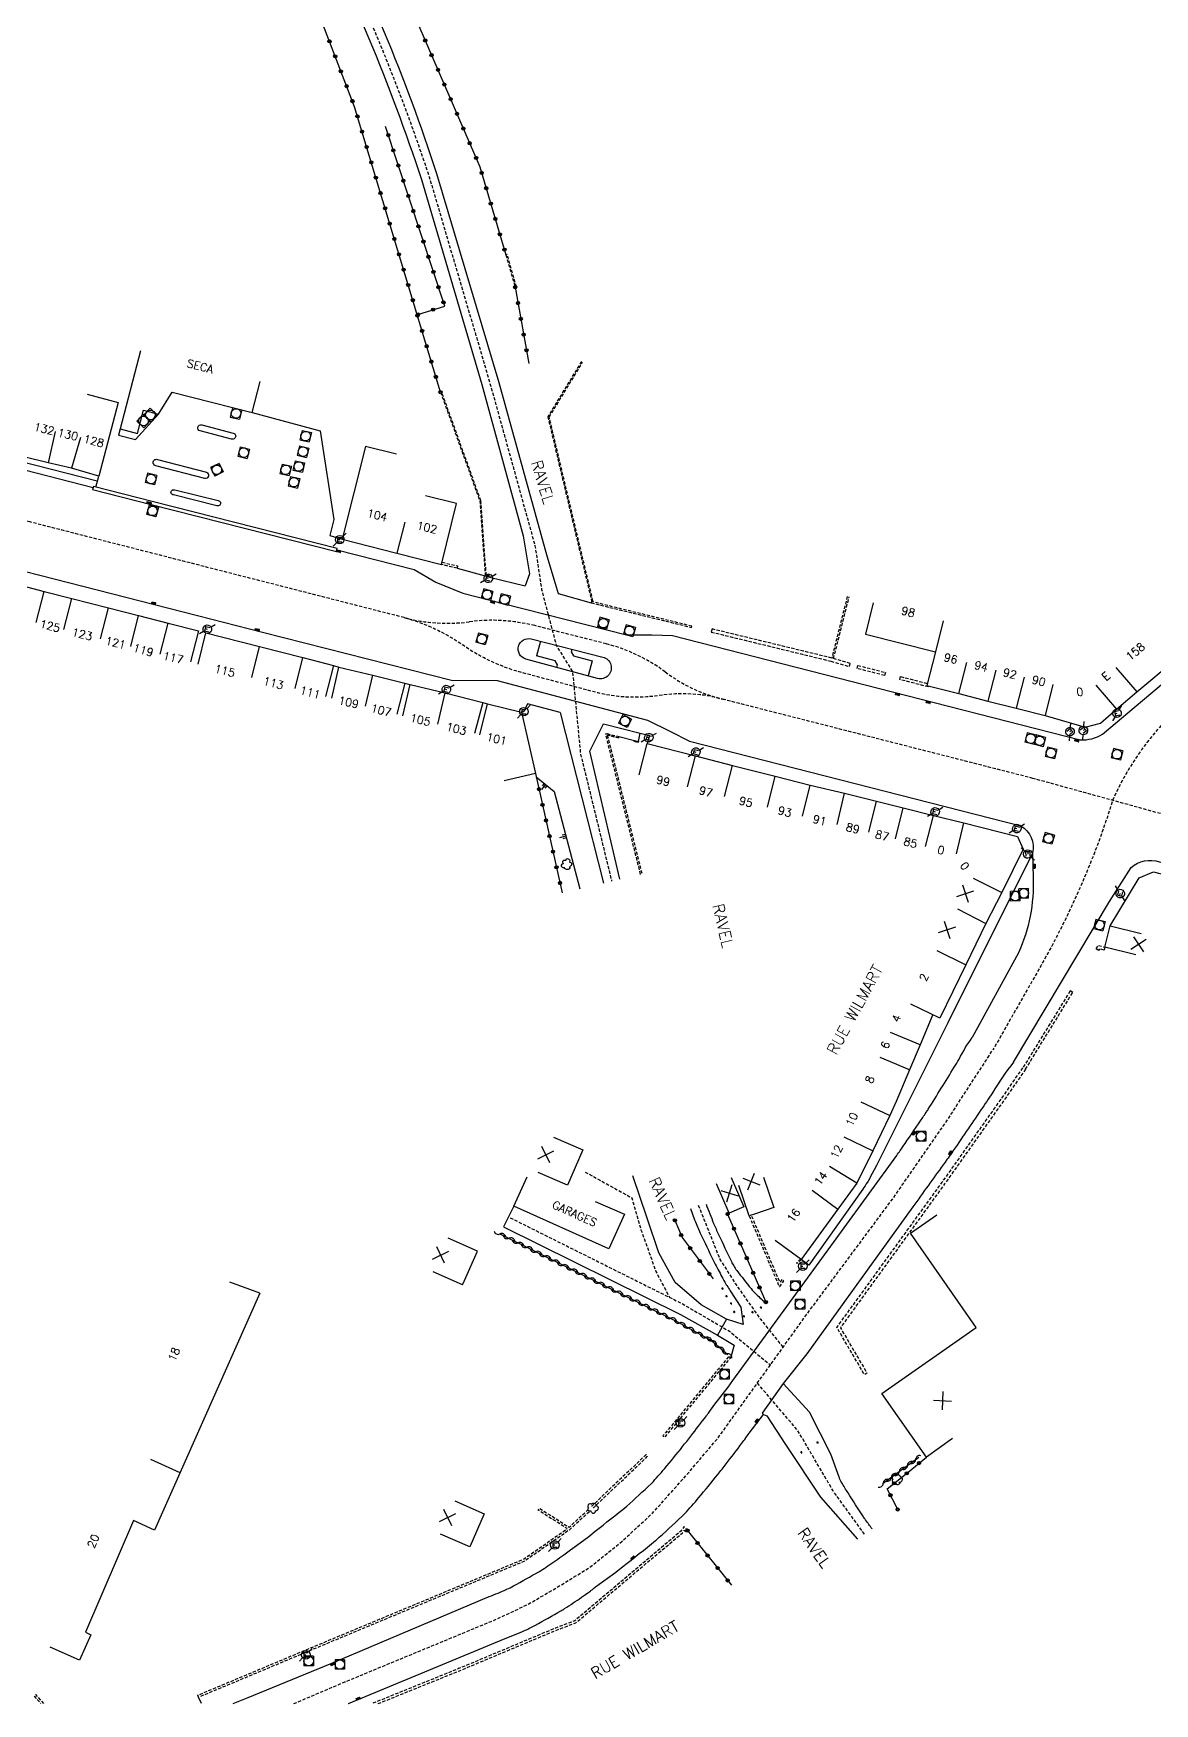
# Model space of a CAD drawing. Header units: millimetres. Extents: x 159999 to 161001, y 122000 to 123000.
# Drawn here: x 160163 to 160338.1, y 122000 to 122260.8 of the extents above; entities that cross this region are included whole.
import ezdxf
from ezdxf.enums import TextEntityAlignment as Align

# ---------------------------------------------------------------- set-up
doc = ezdxf.new("R2010")
doc.units = ezdxf.units.MM
doc.linetypes.add('DASHED', pattern=[0.75, 0.5, -0.25])
doc.layers.get('0').update_dxf_attribs({"linetype": 'CONTINUOUS'})
for name, color, linetype in [('W0001', 6, 'DASHED'), ('W0008', 7, 'CONTINUOUS'), ('W0017', 7, 'CONTINUOUS'), ('W0100', 7, 'CONTINUOUS'), ('W0112', 1, 'DASHED'), ('W0211', 2, 'CONTINUOUS'), ('W0300', 7, 'CONTINUOUS'), ('W0310', 3, 'CONTINUOUS'), ('W0322', 7, 'CONTINUOUS'), ('W0334', 7, 'CONTINUOUS'), ('W0400', 7, 'CONTINUOUS'), ('W0420', 7, 'CONTINUOUS'), ('W0471', 7, 'CONTINUOUS'), ('W0984', 7, 'CONTINUOUS'), ('W0989', 7, 'CONTINUOUS'), ('W0991', 7, 'CONTINUOUS'), ('W1102', 7, 'CONTINUOUS')]:
    doc.layers.add(name, color=color, linetype=linetype)
doc.styles.get("Standard").update_dxf_attribs({"font": 'romans.shx', "width": 0.85})

# ---------------------------------------------------------------- blocks, each defined once
blk = doc.blocks.new('t991o')
at = {"color": 0, "linetype": 'Continuous'}
for p, q in [((-1, 1), (1, -1)), ((-1, -1), (1, 1))]:
    blk.add_line(p, q, dxfattribs=at)
blk = doc.blocks.new('t322o')
at = {"color": 0, "linetype": 'Continuous'}
for radius in [0.25, 0.15]:
    blk.add_circle((0, 0), radius, dxfattribs=at)
blk = doc.blocks.new('t211o')
at = {"color": 0, "linetype": 'Continuous'}
for p, q in [((-0.29, 0.5), (-0.29, 0)), ((0, 1), (0, 0)), ((0.29, 0.5), (0.29, 0))]:
    blk.add_line(p, q, dxfattribs=at)
blk = doc.blocks.new('T420')
for p, q in [((0.75, 0.75), (-0.75, 0.75)), ((-0.75, 0.75), (-0.75, -0.75)), ((0.75, 0.75), (0.75, -0.75)), ((0.75, -0.75), (-0.75, -0.75))]:
    blk.add_line(p, q)
blk.add_ellipse((0, 0), major_axis=(-0.53, 0.53), ratio=1, start_param=3.926991, end_param=10.210176)
blk = doc.blocks.new('T471')
for p, q in [((-0.333334, 0.333334), (-0.333334, -0.333334)), ((-0.333334, 0.333334), (0.333334, 0.333334)), ((-0.333334, 0), (0, 0)), ((0.500001, 0.500001), (1.000002, 1.000002)), ((-0.500001, -0.500001), (-1.000002, -1.000002)), ((-0.333334, -0.333334), (0.333334, -0.333334))]:
    blk.add_line(p, q)
blk.add_ellipse((0, 0), major_axis=(0.471405, 0.471405), ratio=1, start_param=5.4977871438, end_param=11.780972451)
blk = doc.blocks.new('T300')
for p, q in [((-0.8, 0.51), (-0.86, 0.34)), ((-0.86, 0.34), (-0.86, 0.17)), ((-0.86, 0.17), (-0.74, 0.06)), ((-0.69, 0.63), (-0.8, 0.51)), ((-0.8, -0.06), (-0.74, 0.06)), ((-0.74, 0.06), (-0.69, 0.11)), ((-0.57, 0.69), (-0.69, 0.63)), ((-0.46, 0.69), (-0.57, 0.69)), ((-0.29, 0.63), (-0.46, 0.69)), ((-0.29, 0.63), (-0.17, 0.74)), ((-0.23, 0.57), (-0.29, 0.63)), ((-0.17, 0.74), (-0.06, 0.8)), ((-0.06, 0.8), (0.06, 0.8)), ((0.06, 0.8), (0.23, 0.74)), ((0.23, 0.74), (0.34, 0.63)), ((0.34, 0.63), (0.4, 0.51)), ((0.46, 0.46), (0.34, 0.46)), ((0.4, 0.51), (0.4, 0.46)), ((0.57, 0.4), (0.46, 0.46)), ((0.57, 0.4), (0.69, 0.29)), ((0.69, 0.29), (0.74, 0.17)), ((0.74, 0.06), (0.69, -0.17)), ((0.74, 0.17), (0.74, 0.06)), ((-0.8, -0.17), (-0.8, -0.06)), ((-0.8, -0.23), (-0.8, -0.17)), ((-0.74, -0.34), (-0.8, -0.23)), ((-0.69, -0.4), (-0.74, -0.34)), ((-0.51, -0.46), (-0.69, -0.4)), ((-0.4, -0.46), (-0.51, -0.46)), ((-0.4, -0.46), (-0.34, -0.46)), ((-0.34, -0.46), (-0.34, -0.4)), ((-0.34, -0.51), (-0.34, -0.46)), ((-0.29, -0.63), (-0.34, -0.51)), ((-0.17, -0.74), (-0.29, -0.63)), ((-0.06, -0.8), (-0.17, -0.74)), ((0.06, -0.8), (-0.06, -0.8)), ((0.17, -0.74), (0.06, -0.8)), ((0.23, -0.69), (0.17, -0.74)), ((0.29, -0.46), (0.23, -0.46)), ((0.29, -0.63), (0.23, -0.69)), ((0.46, -0.4), (0.29, -0.46)), ((0.34, -0.51), (0.29, -0.63)), ((0.34, -0.51), (0.34, -0.46)), ((0.57, -0.34), (0.46, -0.4)), ((0.63, -0.29), (0.57, -0.34)), ((0.69, -0.17), (0.63, -0.29))]:
    blk.add_line(p, q)
blk = doc.blocks.new('T400')
for p, q in [((-0.15, 0.3), (0.15, 0.3)), ((-0.15, -0.25), (-0.15, 0.3)), ((-0.15, 0.15), (0.15, 0.15)), ((-0.15, 0), (0.15, 0)), ((0.15, 0.3), (0.15, -0.25)), ((-0.15, -0.15), (0.15, -0.15)), ((-0.15, -0.25), (-0.15, -0.3)), ((-0.15, -0.3), (0.15, -0.3)), ((0.15, -0.3), (0.15, -0.25))]:
    blk.add_line(p, q)
blk = doc.blocks.new('t310o')
at = {"color": 0, "linetype": 'Continuous'}
for centre, start, end in [((-0.5, 0.38), 216.8699, 323.1304), ((0.5, -0.37), 36.8699, 143.1303)]:
    blk.add_arc(centre, 0.625, start, end, dxfattribs=at)

msp = doc.modelspace()

# ---------------------------------------------------------------- linework, layer by layer
at = {"layer": 'W0001', "flags": 128}
for points in [[(160180.38, 122324.04), (160192.93, 122305.99, -0.031321), (160206.71, 122281.94, -0.0377), (160224.83, 122238.42), (160234.26, 122206.38), (160241.34, 122180.82), (160242.37, 122173.98), (160244.65, 122165.28), (160247.2, 122161.15), (160248.43, 122148.4), (160253.31, 122128.44)], [(160439.93, 122236.97), (160422.31, 122212.43, -0.105189), (160410.04, 122199.8, -0.043309), (160376.27, 122181.64, 0.03387), (160370.78, 122178.29), (160344.29, 122157.56, 0.124475), (160331.52, 122141.06, -0.054371), (160320.3, 122115.2), (160312.84, 122102.11)], [(160270.88, 122156.8, 0.107664), (160260.73, 122157.44, -0.103848), (160250.56, 122158), (160239.33, 122161.01, -0.086083), (160230.12, 122165.28, 0.083644), (160220.91, 122169.6, 3.127445)]]:
    msp.add_lwpolyline(points, format="xyb", dxfattribs=at)
at = {"layer": 'W0001'}
msp.add_lwpolyline([(160559.73, 122000), (160538.55, 122030.85, 0.083942), (160485.17, 122085.96, 0.102373), (160423.62, 122116.3), (160381.64, 122127.2), (160319.08, 122144.5), (160270.88, 122156.8, -0.101649), (160261.67, 122161.12, 0.098379), (160252.46, 122165.51), (160241.29, 122168.35, 0.095436), (160231.1, 122168.95, -0.0979), (160220.91, 122169.6), (160162.45, 122184.55), (160039.89, 122216.09), (160000, 122226.59)], format="xyb", dxfattribs=at)
at = {"layer": 'W0001', "flags": 128}
for points in [[(160203.69, 122000), (160211.64, 122003.38), (160234.48, 122012.83), (160240.23, 122015.48), (160245.23, 122018.42), (160249.87, 122021.27), (160254.95, 122025.37), (160259.68, 122029.74), (160264.94, 122035.63), (160269.93, 122041.51), (160283.49, 122060.41), (160297.25, 122078.92), (160305.54, 122090.87), (160312.84, 122102.11)], [(160249.15, 122083.02), (160256.46, 122079), (160257.89, 122074.01), (160260.21, 122067.5), (160262.33, 122063.46)], [(160237.46, 122075.88), (160264.22, 122062.51), (160271.72, 122058.14), (160278.1, 122052.89)], [(160266.83, 122077.85), (160270.22, 122069.38), (160272.63, 122065.55), (160276.55, 122060.02), (160280.07, 122055.63)], [(160292.79, 122026.45), (160287.88, 122033.23), (160282.35, 122042.68), (160276.06, 122050.05)]]:
    msp.add_lwpolyline(points, dxfattribs=at)
at = {"layer": 'W0008'}
for points in [[(160181.41, 122324.78), (160194.03, 122306.56, -0.035839), (160207.93, 122282.37, -0.039842), (160225.96, 122238.98), (160235.69, 122206.33), (160243.17, 122179.27), (160244.51, 122174.93), (160244.94, 122173.37)], [(160179.35, 122323.3), (160191.88, 122305.27, -0.031312), (160205.58, 122281.37, -0.037689), (160223.61, 122238.04), (160233.04, 122206.03), (160239.51, 122182.37), (160240.48, 122176.45), (160239.79, 122174.59)], [(160000, 122234.53), (160041.82, 122223.52), (160172.38, 122189.93), (160172.28, 122189.62), (160181.43, 122187.25), (160210.34, 122179.93), (160210.41, 122180.21), (160222.49, 122177.12), (160225.86, 122175.14), (160230.1, 122173.43), (160236.38, 122171.81), (160255.64, 122166.93), (160259.57, 122166.89), (160262.8, 122166.82), (160303.65, 122156.36), (160326.45, 122150.52, 0.157422), (160329.96, 122151.42), (160341.46, 122161.06), (160368.09, 122181.9, -0.035226), (160374.34, 122185.71, 0.043465), (160407.55, 122203.55, 0.105422), (160418.53, 122214.88), (160431.41, 122234.2), (160435.31, 122240.08)], [(160067.9, 122198.83), (160067.28, 122198.98, -0.39772), (160069.65, 122200.36), (160087.6, 122195.77), (160136.9, 122183.15), (160188.67, 122169.92), (160198.81, 122167.31), (160228.28, 122159.81), (160235.46, 122159.76), (160258.88, 122153.57), (160262.39, 122151.88), (160265.44, 122150.31), (160317.18, 122137.07, -0.335966), (160319.02, 122132.83), (160319.11, 122129, -0.116248), (160316.82, 122117.27), (160309.61, 122104.04)], [(160316.06, 122100.19), (160331.02, 122125.28), (160334.41, 122130.57, -0.26672), (160338.83, 122131.47), (160341.03, 122130.9), (160381.74, 122120.46), (160422.09, 122109.98, -0.128347), (160423.19, 122109.56), (160428.94, 122101.88), (160435.99, 122092.01), (160475.28, 122035.26)]]:
    msp.add_lwpolyline(points, format="xyb", dxfattribs=at)
at = {"layer": 'W0008', "flags": 128}
msp.add_lwpolyline([(160240.76, 122166.27), (160251.94, 122163.43, -1.00703), (160251.11, 122160.09), (160239.89, 122163.14, -0.994655)], format="xyb", close=True, dxfattribs=at)
at = {"layer": 'W0008'}
for points in [[(160245.25, 122154.78), (160252.02, 122128.13)], [(160254.6, 122128.74), (160249.89, 122148.77), (160252.06, 122153.04)]]:
    msp.add_lwpolyline(points, dxfattribs=at)
at = {"layer": 'W0008', "flags": 128}
for points in [[(160194.23, 122000), (160196.3, 122000.85), (160209.61, 122006.32), (160234.18, 122016.71, 0.01218), (160236.96, 122017.86, 0.022701), (160237.99, 122018.37, 0.001889), (160241.95, 122020.59, 0.013247), (160242.19, 122020.74, 0.007234), (160243.37, 122021.51, 0.003688), (160245.85, 122023.23, -0.012505), (160246.65, 122023.85), (160249.73, 122026.12), (160250.73, 122026.91, 0.00028), (160255.66, 122030.81, 0.001907), (160259.47, 122034.34, 0.017438), (160259.56, 122034.43, 0.011947), (160261.57, 122036.69, 0.008551), (160264.38, 122040.14, 0.001978), (160265.66, 122041.77, 0.001045), (160268.1, 122044.93, 0.016388), (160268.42, 122045.38, -0.017848), (160269.26, 122046.54), (160271.51, 122049.43), (160272.24, 122050.45), (160275.02, 122054.32), (160284.87, 122067.81), (160297.82, 122085.62, 0.004527), (160298.36, 122086.38, 0.003187), (160299.11, 122087.46, 0.000336), (160301.89, 122091.55, 0.001858), (160302.39, 122092.29, 0.008285), (160302.73, 122092.82, 0.000671), (160306.79, 122099.37, 0.010339), (160307.56, 122100.67, -0.037607), (160309.61, 122104.04)], [(160316.06, 122100.19, 0.029179), (160312.76, 122095.39, -0.005389), (160310.97, 122092.71, -0.000113), (160308.67, 122089.35, -0.000112), (160306.36, 122085.96, -0.006653), (160305.65, 122084.96, 0.001016), (160300.95, 122078.44), (160300.35, 122077.6), (160283.78, 122054.64), (160280.1, 122049.99)], [(160265.6, 122077.32, 0.006843), (160266.49, 122074.96, 0.016525), (160266.9, 122074, 0.001115), (160268.91, 122069.77, 0.005609), (160269.32, 122068.93, 0.005095), (160269.93, 122067.76, 0.002668), (160271.13, 122065.53, 0.026978), (160271.29, 122065.28, -0.008181), (160271.83, 122064.46), (160273.49, 122061.9), (160273.86, 122059.22), (160271.24, 122060.04), (160269.86, 122057.55), (160272.43, 122056), (160271.84, 122053.94)], [(160268.05, 122078.02, 0.007544), (160269.23, 122075, 0.012816), (160270, 122073.26, 0.002706), (160272.01, 122069.03, 0.016888), (160272.36, 122068.36, 0.033398), (160272.84, 122067.65, 0.007856), (160275.08, 122064.81, 0.029448), (160275.88, 122063.94, 0.015942), (160277.48, 122062.48)], [(160293.97, 122027.3, -0.003809), (160292.96, 122028.68, -0.010565), (160292.61, 122029.19, -0.003561), (160290.21, 122032.91, -0.008419), (160289.23, 122034.5, -0.022797), (160289, 122034.94, -0.024742), (160288.82, 122035.37), (160287.55, 122038.94), (160284.18, 122045.49), (160280.1, 122049.99), (160276.82, 122045.36), (160277.04, 122045.13), (160277.54, 122044.96), (160280.46, 122040.49), (160285.94, 122032.24), (160291.68, 122025.68)], [(160212.16, 122000), (160212.21, 122000.02), (160236.7, 122010.17, 0.01218), (160239.79, 122011.45, 0.022701), (160241.4, 122012.25, 0.001889), (160245.4, 122014.49, 0.013247), (160245.96, 122014.83, 0.007234), (160247.31, 122015.72, 0.003719), (160249.89, 122017.51, 0.018656), (160250.27, 122017.79, -0.012824), (160250.81, 122018.21), (160253.98, 122020.55), (160255.07, 122021.41, 0.000289), (160260.17, 122025.45, 0.018396), (160260.25, 122025.51, 0.001983), (160264.25, 122029.22, 0.017438), (160264.69, 122029.66, 0.011947), (160266.92, 122032.17, 0.008551), (160269.88, 122035.8, 0.001978), (160271.19, 122037.47, 0.001045), (160273.65, 122040.66, 0.016388), (160274.24, 122041.48, -0.017848), (160274.79, 122042.23), (160277.04, 122045.13)]]:
    msp.add_lwpolyline(points, format="xyb", dxfattribs=at)
for points in [[(160271.24, 122060.04), (160267.29, 122062.27), (160263.24, 122065.76), (160260.7, 122070.4), (160258.86, 122075.79), (160256.61, 122082.42)], [(160238.06, 122077.7), (160236.42, 122074.45), (160264.07, 122060.79), (160269.86, 122057.55)]]:
    msp.add_lwpolyline(points, dxfattribs=at)
at = {"layer": 'W0017', "flags": 128}
msp.add_lwpolyline([(160305.77, 122106.32), (160294.68, 122084.06), (160293.64, 122082.13, -0.018652), (160293.24, 122081.43, -0.011492), (160292.51, 122080.35), (160284.11, 122068.46), (160282.89, 122069.38)], format="xyb", dxfattribs=at)
msp.add_lwpolyline([(160189.28, 122000), (160188.82, 122000.98)], dxfattribs=at)
at = {"layer": 'W0100'}
for points in [[(160171.44, 122204.49), (160176.27, 122203.21), (160173.24, 122191.7), (160169, 122192.93), (160165.31, 122193.78), (160161.72, 122194.67), (160152.1, 122197.15), (160147.54, 122198.38), (160143.05, 122199.57), (160136.11, 122201.34), (160131.49, 122202.5), (160125.21, 122204.09), (160119.75, 122205.49), (160115.1, 122206.67), (160111.59, 122207.6), (160106.19, 122208.95), (160099.91, 122210.54), (160095.64, 122211.58), (160090.42, 122212.88), (160085.27, 122214.2), (160086.46, 122219)], [(160179.73, 122211.27), (160176.59, 122199.08), (160179.29, 122198.38), (160180.22, 122201.98), (160182.58, 122201.37), (160184.7, 122204.83), (160197.16, 122201.62), (160198.41, 122206.46)], [(160219.72, 122195.12), (160214.87, 122196.34), (160211.23, 122181.86), (160219.76, 122179.68), (160226.75, 122177.89), (160229.08, 122187.45), (160224.22, 122188.63)], [(160294.15, 122171.89), (160292.92, 122167.04), (160303.85, 122164.28), (160302.51, 122159), (160307.53, 122157.73), (160312.03, 122156.57), (160316.48, 122155.44), (160320.98, 122154.3), (160327.23, 122152.51), (160329.62, 122153.12), (160332.14, 122155.29), (160335.29, 122157.99), (160341.3, 122162.99), (160345.58, 122166.65), (160350.2, 122170.46), (160354.8, 122174.26), (160351.62, 122178.12)], [(160159.42, 122175.08), (160164.72, 122173.69), (160169.03, 122172.59), (160174.77, 122171.11), (160179.44, 122169.94), (160184.06, 122168.76), (160188.81, 122167.55), (160187.57, 122162.71)], [(160188.74, 122162.36), (160189.96, 122167.21), (160198.34, 122165.09), (160205.12, 122163.37), (160209.87, 122162.15), (160208.63, 122157.31)], [(160209.6, 122157), (160210.73, 122161.87), (160216.03, 122160.64), (160221, 122159.37), (160219.77, 122154.52)], [(160220.71, 122154.29), (160221.85, 122159.15), (160227.34, 122157.86), (160233.18, 122156.33), (160231.92, 122151.5)], [(160232.73, 122151.31), (160233.94, 122156.16), (160239.21, 122154.85), (160241.42, 122145.25), (160236.55, 122144.12)], [(160257.62, 122145.03), (160258.85, 122149.94), (160266.4, 122148.03), (160272.2, 122146.51), (160278.85, 122144.83), (160284.3, 122143.46), (160289.67, 122142.17), (160294.64, 122140.94), (160298.82, 122139.9), (160303.55, 122138.71), (160308.29, 122137.57), (160316.67, 122135.41), (160317.57, 122133.42), (160314.23, 122126.69), (160311.74, 122121.82), (160308.59, 122115.4), (160304.52, 122107.07), (160300.03, 122109.26)], [(160335.16, 122116.92), (160330.31, 122118.13), (160331.14, 122121.47), (160335.65, 122128.98), (160337.91, 122129.89), (160343.44, 122128.42), (160350.02, 122126.72), (160355.46, 122125.32), (160361.16, 122123.84), (160422.23, 122107.83), (160422.41, 122107.63), (160418.7, 122104.28)]]:
    msp.add_lwpolyline(points, dxfattribs=at)
at = {"layer": 'W0100', "flags": 128}
for points in [[(160303.44, 122107.6), (160301.47, 122102.86), (160299.82, 122098.96), (160297.72, 122094.02), (160296.75, 122091.85), (160294.06, 122086.32), (160291.58, 122081.29), (160288.63, 122077.22), (160282.89, 122069.38), (160278.86, 122072.33)], [(160244.23, 122088.47), (160248.81, 122086.47), (160246.41, 122080.97), (160241.83, 122082.97)], [(160250.72, 122078.44), (160255.29, 122076.42), (160252.89, 122071.01), (160238.06, 122077.7), (160240.11, 122082.26)], [(160271.99, 122082.19), (160273.95, 122077.59), (160271.63, 122076.6), (160269.66, 122081.2)], [(160277.04, 122082.2), (160278.63, 122077.46), (160275.79, 122076.5), (160274.78, 122076.16), (160273.18, 122080.9)], [(160306.54, 122041.39), (160302.44, 122038.51), (160295.48, 122048.44), (160310.21, 122058.72), (160299.98, 122073.47), (160304.09, 122076.32)], [(160230.02, 122065.38), (160230.33, 122066.07), (160232.36, 122070.64), (160227.79, 122072.67)], [(160230.02, 122065.38), (160225.45, 122067.42)], [(160228.84, 122031.65), (160233.43, 122029.66), (160231.18, 122024.46), (160226.59, 122026.44)], [(160181.95, 122027.11), (160178.66, 122028.58), (160171.17, 122011.16), (160172.02, 122010.76), (160170.23, 122006.76), (160165.66, 122008.8)]]:
    msp.add_lwpolyline(points, dxfattribs=at)
at = {"layer": 'W0112'}
for points in [[(160238.44, 122221.24), (160237, 122226.31), (160236.81, 122226.25), (160238.24, 122221.19)], [(160226.61, 122204.8), (160232.73, 122187.82), (160233.58, 122176.11), (160234.26, 122175.94), (160234.3, 122176.09), (160233.73, 122176.23), (160232.89, 122187.85), (160226.76, 122204.86)], [(160291.75, 122162.14), (160296.04, 122161.04), (160295.92, 122160.57), (160291.63, 122161.66)], [(160256.86, 122150.43), (160257.49, 122150.28), (160257.44, 122150.09), (160256.81, 122150.24)], [(160330.18, 122117.69), (160329.49, 122117.89), (160329.32, 122117.63), (160328.93, 122117.89), (160329.3, 122118.42), (160330.31, 122118.13)]]:
    msp.add_lwpolyline(points, close=True, dxfattribs=at)
for points in [[(160248.58, 122209.59), (160243.34, 122200.96), (160250.18, 122172.2), (160250.13, 122171.91), (160265.77, 122168.08), (160265.82, 122168.27), (160250.37, 122172.06), (160250.39, 122172.21), (160243.56, 122200.93), (160248.76, 122209.48)], [(160226.84, 122178.25), (160229.26, 122177.68), (160229.17, 122177.31), (160226.75, 122177.89)], [(160290.1, 122172.91), (160287.67, 122163.29), (160268.98, 122167.83), (160268.86, 122167.35), (160287.54, 122162.81), (160290.43, 122161.97), (160290.57, 122162.44), (160287.95, 122163.2), (160290.39, 122172.84)], [(160302.75, 122158.78), (160298.31, 122159.93), (160298.43, 122160.4), (160302.6, 122159.32)], [(160302.78, 122158.93), (160302.75, 122158.78)], [(160257.83, 122129.5), (160252.37, 122151.47), (160252.59, 122151.49), (160254.44, 122151.04), (160254.39, 122150.84), (160252.63, 122151.27), (160258.03, 122129.55)], [(160252.55, 122151.29), (160254.39, 122150.84)], [(160317.92, 122099.08), (160325.29, 122111.05), (160324.89, 122111.3), (160317.52, 122099.32)]]:
    msp.add_lwpolyline(points, dxfattribs=at)
at = {"layer": 'W0112', "flags": 128}
for points in [[(160317.92, 122099.08), (160314.95, 122094.78), (160305.3, 122081.17), (160289.02, 122058.71), (160293.17, 122051.62), (160292.77, 122051.38), (160288.47, 122058.74), (160304.93, 122081.44), (160314.58, 122095.05), (160317.52, 122099.32)], [(160274.78, 122076.16), (160279.44, 122065.21), (160279.54, 122065.13), (160280.19, 122066.03), (160279.9, 122066.23), (160279.58, 122065.78), (160275.11, 122076.28)], [(160282.84, 122069.42), (160282.16, 122068.79), (160282.21, 122068.74), (160282.89, 122069.38)], [(160216.85, 122000), (160229.56, 122005.13), (160244.37, 122011.34), (160247.74, 122012.63), (160264.37, 122026.68), (160264.65, 122027.06), (160264.88, 122026.8), (160265.15, 122027.02), (160264.63, 122027.64), (160264.11, 122026.92), (160247.56, 122012.94), (160244.24, 122011.67), (160229.42, 122005.46), (160215.9, 122000)], [(160164.68, 122000), (160163.41, 122001.41), (160163.14, 122001.17), (160164.2, 122000)]]:
    msp.add_lwpolyline(points, dxfattribs=at)
for points in [[(160270.63, 122064.71, 0.977486), (160270.57, 122064.9, 1.023033)], [(160271.26, 122063.5, 0.977486), (160271.2, 122063.69, 1.023033)], [(160271.97, 122062.38, 0.977486), (160271.91, 122062.57, 1.023033)], [(160272.48, 122061.07, 0.977486), (160272.42, 122061.26, 1.023033)], [(160273.98, 122060.35, 0.977486), (160273.92, 122060.54, 1.023033)], [(160275.32, 122061.01, 0.977486), (160275.26, 122061.2, 1.023033)], [(160276.65, 122061.73, 0.977486), (160276.59, 122061.93, 1.023033)], [(160282.96, 122039.12, 0.977486), (160282.9, 122039.31, 1.023033)], [(160285.48, 122040.66, 0.977486), (160285.42, 122040.85, 1.023033)]]:
    msp.add_lwpolyline(points, format="xyb", close=True, dxfattribs=at)
for points in [[(160271.56, 122054.17), (160261.32, 122041.81), (160261.6, 122041.59), (160271.84, 122053.94)], [(160258.69, 122038.89), (160250.21, 122030.84), (160250.46, 122030.58), (160258.93, 122038.63)], [(160205.47, 122007.96), (160188.82, 122000.98), (160188.69, 122001.31), (160205.33, 122008.29), (160239.52, 122022.54), (160246.38, 122027.32), (160246.02, 122027.54), (160241.81, 122030.23), (160242, 122030.53), (160246.21, 122027.84), (160246.67, 122027.55), (160249.59, 122030.24), (160249.83, 122029.98), (160246.7, 122027.11), (160239.69, 122022.23)]]:
    msp.add_lwpolyline(points, close=True, dxfattribs=at)
at = {"layer": 'W0211'}
msp.add_lwpolyline([(160241.53, 122144.74), (160244.34, 122142.46), (160248.33, 122127.26)], dxfattribs=at)
at = {"layer": 'W0310', "flags": 128}
for points in [[(160235.87, 122073.35), (160263.5, 122059.7), (160269.26, 122056.48)], [(160268.93, 122056.66), (160271.43, 122054.51)], [(160295.71, 122034.41), (160301.26, 122038.48)]]:
    msp.add_lwpolyline(points, dxfattribs=at)
at = {"layer": 'W0322'}
for points in [[(160226.61, 122204.8), (160213.17, 122249.4), (160206.32, 122267.21)], [(160223.21, 122262.04), (160232.74, 122239.99), (160236.81, 122226.25)], [(160223.05, 122216.97), (160227.24, 122218.25), (160218, 122246.28)], [(160238.24, 122221.19), (160240.38, 122209.31)], [(160241.42, 122145.25), (160245.59, 122126.62)]]:
    msp.add_lwpolyline(points, dxfattribs=at)
at = {"layer": 'W0322', "flags": 128}
for points in [[(160271.42, 122076.46), (160277.48, 122062.48)], [(160263.18, 122075.48), (160264.32, 122072.81), (160269.14, 122066.34)], [(160297.97, 122030.31), (160296.34, 122033.52), (160299.62, 122036.16), (160302.44, 122038.51)], [(160265.15, 122027.02), (160265.73, 122026.3), (160272, 122018.51)]]:
    msp.add_lwpolyline(points, dxfattribs=at)
at = {"layer": 'W0334'}
for points in [[(160176.59, 122199.08), (160176.31, 122198.11), (160178.95, 122197.43), (160182.58, 122201.37)], [(160197.16, 122201.62), (160207.82, 122198.8), (160209.93, 122184.91), (160209.32, 122182.42), (160211.23, 122181.86)], [(160172.98, 122190.91), (160148.7, 122197.1), (160148.86, 122198.03)], [(160172.79, 122189.99), (160173.24, 122191.7)], [(160210.41, 122180.21), (160210.46, 122180.41), (160181.55, 122187.72), (160172.42, 122190.09), (160172.38, 122189.93)], [(160229.17, 122177.31), (160233.58, 122176.11)], [(160234.26, 122175.94), (160239.79, 122174.59)], [(160244.94, 122173.37), (160250.13, 122171.91)], [(160242.19, 122165.91), (160241.6, 122163.64)], [(160247.11, 122164.65), (160246.99, 122164.26), (160247.36, 122163.63), (160250.28, 122162.88), (160249.64, 122160.49)], [(160209.87, 122162.15), (160210.73, 122161.87)], [(160244.76, 122161.81), (160244.87, 122162.23), (160244.51, 122162.86), (160241.6, 122163.64)], [(160221, 122159.37), (160221.85, 122159.15)], [(160233.18, 122156.33), (160233.94, 122156.16)], [(160245.25, 122154.78), (160240.15, 122156.14), (160239.6, 122154.92), (160239.21, 122154.85)], [(160252.06, 122153.04), (160257.77, 122151.54), (160259.2, 122151.22), (160258.85, 122149.94)], [(160257.49, 122150.28), (160257.77, 122151.54)], [(160254.44, 122151.04), (160256.86, 122150.43)], [(160319.02, 122132.83), (160305.77, 122106.32)]]:
    msp.add_lwpolyline(points, dxfattribs=at)
at = {"layer": 'W0334', "flags": 128}
for points in [[(160194.23, 122198.43, -1.035634), (160193.98, 122197.49), (160189.04, 122198.76, -0.982773), (160189.3, 122199.71)], [(160190.04, 122192.31, -0.90449), (160189.78, 122191.33), (160182.15, 122193.32, -1.079388), (160182.4, 122194.31)], [(160184.89, 122188.78, -1.226036), (160185.09, 122189.54), (160191.85, 122187.88, -1.19257), (160191.67, 122187.08)]]:
    msp.add_lwpolyline(points, format="xyb", close=True, dxfattribs=at)
at = {"layer": 'W1102'}
for p, q in [((160166.44, 122198.65), (160165.31, 122193.78)), ((160170.39, 122197.73), (160169, 122192.93)), ((160221, 122184.52), (160219.76, 122179.68)), ((160163.45, 122168.86), (160164.72, 122173.69)), ((160167.79, 122167.75), (160169.03, 122172.59)), ((160173.52, 122166.27), (160174.77, 122171.11)), ((160178.22, 122165.09), (160179.44, 122169.94)), ((160182.83, 122163.92), (160184.06, 122168.76)), ((160305.08, 122169.12), (160303.85, 122164.28)), ((160197.12, 122160.24), (160198.34, 122165.09)), ((160203.89, 122158.52), (160205.12, 122163.37)), ((160307.53, 122157.73), (160308.75, 122162.57)), ((160332.04, 122161.79), (160335.29, 122157.99)), ((160214.89, 122155.77), (160216.03, 122160.64)), ((160313.27, 122161.42), (160312.03, 122156.57)), ((160317.71, 122160.29), (160316.48, 122155.44)), ((160322.21, 122159.15), (160320.98, 122154.3)), ((160328.88, 122159.08), (160332.14, 122155.29)), ((160226.19, 122152.99), (160227.34, 122157.86)), ((160265.13, 122143.2), (160266.4, 122148.03)), ((160270.94, 122141.67), (160272.2, 122146.51)), ((160277.63, 122139.99), (160278.85, 122144.83)), ((160283.08, 122138.61), (160284.3, 122143.46)), ((160288.5, 122137.31), (160289.67, 122142.17)), ((160293.44, 122136.09), (160294.64, 122140.94)), ((160297.62, 122135.05), (160298.82, 122139.9)), ((160302.33, 122133.86), (160303.55, 122138.71)), ((160307.13, 122132.71), (160308.29, 122137.57)), ((160309.75, 122128.92), (160314.23, 122126.69)), ((160307.29, 122124.1), (160311.74, 122121.82)), ((160331.14, 122121.47), (160335.99, 122120.25)), ((160304.1, 122117.61), (160308.59, 122115.4)), ((160198.37, 122064.11), (160193.68, 122065.83)), ((160198.37, 122064.11), (160181.95, 122027.11)), ((160185.92, 122036.06), (160181.37, 122038.12))]:
    msp.add_line(p, q, dxfattribs=at)
at = {"layer": 'W1102', "flags": 128}
for points in [[(160301.47, 122102.86), (160296.86, 122104.8)], [(160299.82, 122098.96), (160295.22, 122100.91)], [(160292.22, 122093.97), (160296.75, 122091.85)], [(160289.57, 122088.52), (160294.06, 122086.32)], [(160291.58, 122081.29), (160287.3, 122083.87)], [(160284.59, 122080.17), (160288.63, 122077.22)]]:
    msp.add_lwpolyline(points, dxfattribs=at)

# ---------------------------------------------------------------- block references
at = {"layer": 'W0211'}
for p, rotation in [((160243.04, 122143.52), 141.00608168198), ((160246.16, 122135.53), 104.695287386938)]:
    msp.add_blockref('t211o', p, dxfattribs=dict(at, rotation=rotation))
at = {"layer": 'W0300', "rotation": 284.695287386938}
msp.add_blockref('T300', (160246.26, 122130.99), dxfattribs=at)
at = {"layer": 'W0300'}
for p in [(160297.94, 122034.97), (160250.45, 122030.51)]:
    msp.add_blockref('T300', p, dxfattribs=at)
at = {"layer": 'W0310'}
for p, rotation in [((160235.87, 122073.35), 333.7024212902015), ((160237.28, 122072.66), 333.7024212902015), ((160238.68, 122071.96), 333.7024212902015), ((160240.09, 122071.27), 333.7024212902015), ((160241.49, 122070.57), 333.7024212902015), ((160242.89, 122069.88), 333.7024212902015), ((160244.3, 122069.19), 333.7024212902015), ((160245.7, 122068.49), 333.7024212902015), ((160247.11, 122067.8), 333.7024212902015), ((160248.51, 122067.11), 333.7024212902015), ((160249.91, 122066.41), 333.7024212902015), ((160251.32, 122065.72), 333.7024212902015), ((160252.72, 122065.02), 333.7024212902015), ((160254.13, 122064.33), 333.7024212902015), ((160255.53, 122063.64), 333.7024212902015), ((160256.93, 122062.94), 333.7024212902015), ((160258.34, 122062.25), 333.7024212902015), ((160259.74, 122061.56), 333.7024212902015), ((160261.14, 122060.86), 333.7024212902015), ((160262.55, 122060.17), 333.7024212902015), ((160263.94, 122059.45), 330.7854738459955), ((160265.31, 122058.69), 330.7854738459955), ((160266.67, 122057.92), 330.7854738459955), ((160268.04, 122057.16), 330.7854738459955), ((160268.93, 122056.66), 319.3631840387743), ((160270.12, 122055.64), 319.3631840387743), ((160271.31, 122054.62), 319.3631840387743), ((160298.24, 122036.26), 36.27284927982036), ((160299.5, 122037.19), 36.27284927982036), ((160300.76, 122038.11), 36.27284927982036), ((160295.71, 122034.41), 36.27284927982036), ((160296.98, 122035.33), 36.27284927982036)]:
    msp.add_blockref('t310o', p, dxfattribs=dict(at, rotation=rotation))
at = {"layer": 'W0322'}
for p, rotation in [((160209.25, 122259.6), 111.018175586461), ((160224.2, 122259.75), 293.3835053764811), ((160210.15, 122257.27), 111.018175586461), ((160225.19, 122257.46), 293.3835053764811), ((160211.04, 122254.93), 111.018175586461), ((160226.19, 122255.16), 293.3835053764811), ((160227.18, 122252.87), 293.3835053764811), ((160211.94, 122252.6), 111.018175586461), ((160212.84, 122250.27), 111.018175586461), ((160228.17, 122250.57), 293.3835053764811), ((160213.62, 122247.89), 106.747075658924), ((160229.16, 122248.28), 293.3835053764811), ((160214.34, 122245.5), 106.747075658924), ((160218.44, 122244.96), 108.237167553075), ((160230.16, 122245.98), 293.3835053764811), ((160215.06, 122243.11), 106.747075658924), ((160219.22, 122242.58), 108.237167553075), ((160231.15, 122243.69), 293.3835053764811), ((160215.78, 122240.71), 106.747075658924), ((160220.01, 122240.21), 108.237167553075), ((160232.14, 122241.39), 293.3835053764811), ((160216.5, 122238.32), 106.747075658924), ((160220.79, 122237.83), 108.237167553075), ((160233.02, 122239.06), 286.483874214764), ((160217.22, 122235.92), 106.747075658924), ((160221.57, 122235.46), 108.237167553075), ((160233.73, 122236.66), 286.483874214764), ((160217.94, 122233.53), 106.747075658924), ((160222.35, 122233.09), 108.237167553075), ((160234.44, 122234.26), 286.483874214764), ((160235.15, 122231.87), 286.483874214764), ((160218.66, 122231.14), 106.747075658924), ((160223.14, 122230.71), 108.237167553075), ((160235.86, 122229.47), 286.483874214764), ((160219.38, 122228.74), 106.747075658924), ((160223.92, 122228.34), 108.237167553075), ((160236.57, 122227.07), 286.483874214764), ((160220.1, 122226.35), 106.747075658924), ((160220.83, 122223.95), 106.747075658924), ((160224.7, 122225.96), 108.237167553075), ((160221.55, 122221.56), 106.747075658924), ((160225.48, 122223.59), 108.237167553075), ((160222.27, 122219.17), 106.747075658924), ((160226.26, 122221.21), 108.237167553075), ((160227.05, 122218.84), 108.237167553075), ((160238.24, 122221.19), 280.199171165219), ((160222.99, 122216.77), 106.747075658924), ((160223.05, 122216.97), 17.0222358107586), ((160225.44, 122217.7), 17.0222358107586), ((160238.69, 122218.73), 280.199171165219), ((160239.13, 122216.27), 280.199171165219), ((160223.71, 122214.38), 106.747075658924), ((160239.57, 122213.81), 280.199171165219), ((160224.43, 122211.99), 106.747075658924), ((160240.01, 122211.35), 280.199171165219), ((160225.15, 122209.59), 106.747075658924), ((160225.87, 122207.2), 106.747075658924), ((160226.59, 122204.8), 106.747075658924), ((160241.97, 122142.81), 282.6085822420511), ((160242.51, 122140.37), 282.6085822420511), ((160243.06, 122137.93), 282.6085822420511), ((160243.6, 122135.49), 282.6085822420511), ((160244.15, 122133.05), 282.6085822420511), ((160244.69, 122130.61), 282.6085822420511), ((160245.24, 122128.17), 282.6085822420511), ((160263.18, 122075.48), 293.0234726481744), ((160271.42, 122076.46), 293.4571843239683), ((160264.16, 122073.18), 293.0234726481744), ((160272.41, 122074.17), 293.4571843239683), ((160265.57, 122071.12), 306.7290483488486), ((160273.41, 122071.87), 293.4571843239683), ((160267.07, 122069.12), 306.7290483488486), ((160274.4, 122069.58), 293.4571843239683), ((160268.56, 122067.12), 306.7290483488486), ((160275.4, 122067.29), 293.4571843239683), ((160276.39, 122064.99), 293.4571843239683), ((160277.39, 122062.7), 293.4571843239683), ((160301.3, 122037.56), 39.8305978444151), ((160297.43, 122034.4), 38.809381709425), ((160299.38, 122035.97), 38.809381709425), ((160296.83, 122032.54), 116.948704850932), ((160297.97, 122030.31), 116.948704850932), ((160265.15, 122027.02), 308.8415723904203), ((160266.72, 122025.08), 308.8415723904197), ((160268.28, 122023.13), 308.8415723904197), ((160269.85, 122021.18), 308.8415723904197), ((160271.42, 122019.24), 308.8415723904197)]:
    msp.add_blockref('t322o', p, dxfattribs=dict(at, rotation=rotation))
at = {"layer": 'W0400'}
for p, rotation in [((160181.05, 122187.51), 75.45539664665104), ((160181.15, 122187.46), 75.66749648030002), ((160210.72, 122179.97), 75.79491691081493), ((160234.76, 122172.04), 75.54617837848697), ((160181.82, 122171.84), 75.66749648030002), ((160197.98, 122167.7), 75.54468869899698), ((160297.95, 122157.63), 75.63531963934905), ((160302.76, 122156.39), 75.63531963934905), ((160325.95, 122150.43), 75.62726995344097), ((160319.27, 122130.79), 1.307083250724966), ((160300.47, 122089.1), 142.5393578261464), ((160306.21, 122086), 324.2852325560842), ((160275.99, 122044.11), 146.6832036904902), ((160256.61, 122022.74), 126.0659813112783), ((160209.74, 122006.18), 116.3585971099361), ((160213.74, 122000.78), 111.5635534858631)]:
    msp.add_blockref('T400', p, dxfattribs=dict(at, rotation=rotation))
at = {"layer": 'W0420'}
for p, rotation in [((160180.22, 122200.31), 47.3272004706452), ((160181.3, 122201.25), 47.3272004706452), ((160194.65, 122201.49), 76.6949487510022), ((160205.53, 122197.94), 76.6949487510022), ((160195.87, 122195.37), 76.6949487510022), ((160205.13, 122195.52), 76.6949487510022), ((160191.67, 122192.69), 26.5475562833014), ((160202.41, 122192.69), 76.6949487510022), ((160204.46, 122193.2), 76.6949487510022), ((160181.4, 122191.25), 345.4553966466511), ((160203.71, 122190.75), 76.6949487510022), ((160181.62, 122186.27), 345.4553966466511), ((160181.62, 122186.27), 345.6674964803), ((160233.87, 122173.17), 345.546178378487), ((160236.61, 122172.43), 345.546178378487), ((160252, 122168.73), 344.317407520969), ((160233.04, 122166.27), 344.6765197697599), ((160256.09, 122167.54), 344.317407520969), ((160255.4, 122153.44), 332.767037617219), ((160318.74, 122150.7), 345.627269953441), ((160320.13, 122150.36), 345.627269953441), ((160321.89, 122148.46), 345.627269953441), ((160332.19, 122148.27), 345.627269953441), ((160321.51, 122135.11), 345.627269953441), ((160316.32, 122126.11), 271.307083250725), ((160317.64, 122126.54), 271.307083250725), ((160329.47, 122121.59), 75.9767061024158)]:
    msp.add_blockref('T420', p, dxfattribs=dict(at, rotation=rotation))
for p in [(160301.62, 122088.59), (160281.97, 122065.24), (160282.72, 122062.37), (160270.93, 122051.44), (160271.6, 122047.54), (160206.01, 122006.65), (160210.87, 122006.11)]:
    msp.add_blockref('T420', p, dxfattribs=at)
at = {"layer": 'W0471'}
for p, rotation in [((160210.85, 122181.78), 359.613842569515), ((160234.04, 122175.74), 345.546178378487), ((160190.17, 122167.8), 345.63402272724), ((160227.5, 122158.38), 346.714377908611), ((160332.22, 122154.68), 14.2667259696464), ((160259.11, 122150.86), 345.627269953441), ((160324.86, 122151.79), 219.489334380923), ((160326.95, 122151.97), 219.489334380923), ((160266.45, 122148.6), 345.627269953441), ((160303.82, 122139.27), 345.627269953441), ((160316.57, 122136.66), 345.627269953441), ((160318.28, 122132.68), 271.307083250725), ((160332.72, 122126.51), 75.9767061024158)]:
    msp.add_blockref('T471', p, dxfattribs=dict(at, rotation=rotation))
for p in [(160239.6, 122154.92), (160283.17, 122068.33), (160264.07, 122043.83), (160244.45, 122024.77), (160205.56, 122007.63)]:
    msp.add_blockref('T471', p, dxfattribs=at)
at = {"layer": 'W0991'}
for p, rotation in [((160308.52, 122126.51), 332.8948051153745), ((160305.69, 122120.85), 333.2644214254084), ((160335.57, 122118.59), 348.0331895593418), ((160243.03, 122085.72), 71.04350002986536), ((160271.72, 122079.74), 27.74860164682027), ((160275.11, 122081.55), 23.19814897254088), ((160226.62, 122070.04), 70.66174934370767), ((160304.97, 122047.31), 312.3077631995333), ((160227.72, 122029.05), 71.2048193555261)]:
    msp.add_blockref('t991o', p, dxfattribs=dict(at, rotation=rotation))

# ---------------------------------------------------------------- texts
at = {"layer": 'W0984'}
for s, rotation, p in [('SECA', 345.5471, (160189.07, 122208.86)), ('E', 40.5462, (160330.48, 122160.45))]:
    msp.add_text(s, height=1.25, rotation=rotation, dxfattribs=at).set_placement(p, align=Align.MIDDLE)
at = {"layer": 'W0989'}
for s, rotation, p in [('RAVEL', 287.0827, (160242.57, 122190.78)), ('RAVEL', 283.2307, (160270.7, 122121.48)), ('RUE WILMART', 61.4097, (160291.28, 122108.38)), ('RAVEL', 294.2524, (160261.29, 122078.9)), ('RAVEL', 304.9522, (160284.97, 122024.32)), ('RUE WILMART', 30.1643, (160256.95, 122008.42))]:
    msp.add_text(s, height=1.75, rotation=rotation, dxfattribs=at).set_placement(p, align=Align.MIDDLE)
at = {"layer": 'W0991'}
for s, rotation, p in [('132', 346.1454, (160164.71, 122199.08)), ('130', 346.8939, (160168.41, 122198.19)), ('128', 345.2342, (160172.47, 122197.18)), ('104', 345.9058, (160216.72, 122185.6)), ('102', 346.3076, (160224.48, 122183.68)), ('98', 345.7975, (160299.61, 122170.51)), ('125', 345.6713, (160165.62, 122168.3)), ('123', 345.532, (160170.66, 122167.01)), ('121', 345.8846, (160175.87, 122165.68)), ('119', 344.097, (160180.19, 122164.53)), ('158', 39.8219, (160335.07, 122164.31)), ('117', 346.8799, (160184.86, 122163.34)), ('115', 345.808, (160192.93, 122161.3)), ('96', 345.7975, (160306.25, 122163.21)), ('94', 345.6337, (160311.01, 122161.99)), ('113', 345.7774, (160200.5, 122159.38)), ('92', 345.7567, (160315.49, 122160.85)), ('90', 345.8092, (160320, 122159.71)), ('111', 345.6233, (160206.26, 122157.92)), ('109', 346.8336, (160212.24, 122156.38)), ('0', 8.3371, (160326.4, 122158.02)), ('107', 345.7055, (160217.33, 122155.14)), ('105', 346.7005, (160223.45, 122153.64)), ('103', 345.3737, (160229.06, 122152.24)), ('101', 345.9986, (160235.36, 122150.66)), ('99', 346.3121, (160261.37, 122144.11)), ('97', 345.2933, (160268.03, 122142.43)), ('95', 345.8636, (160274.28, 122140.83)), ('93', 345.8305, (160280.35, 122139.3)), ('91', 346.492, (160285.79, 122137.96)), ('89', 346.125, (160290.97, 122136.7)), ('87', 346.0357, (160295.53, 122135.57)), ('85', 345.8591, (160299.97, 122134.46)), ('0', 346.5278, (160304.73, 122133.29)), ('0', 304.6486, (160308.44, 122130.81)), ('2', 64.0182, (160302.06, 122113.43)), ('4', 67.3843, (160297.77, 122107.01)), ('6', 67.0584, (160296.03, 122102.85)), ('8', 66.9585, (160293.6, 122097.46)), ('10', 64.067, (160290.79, 122091.25)), ('12', 64.0259, (160288.43, 122086.19)), ('14', 53.782, (160285.95, 122082.02)), ('GARAGES', 336.0787, (160247.53, 122076.52)), ('16', 53.9094, (160281.72, 122076.25)), ('18', 66.6298, (160184.97, 122054.55)), ('20', 66.6298, (160172.37, 122025.38))]:
    msp.add_text(s, height=1.25, rotation=rotation, dxfattribs=at).set_placement(p, align=Align.MIDDLE)

doc.saveas('drawing.dxf')
